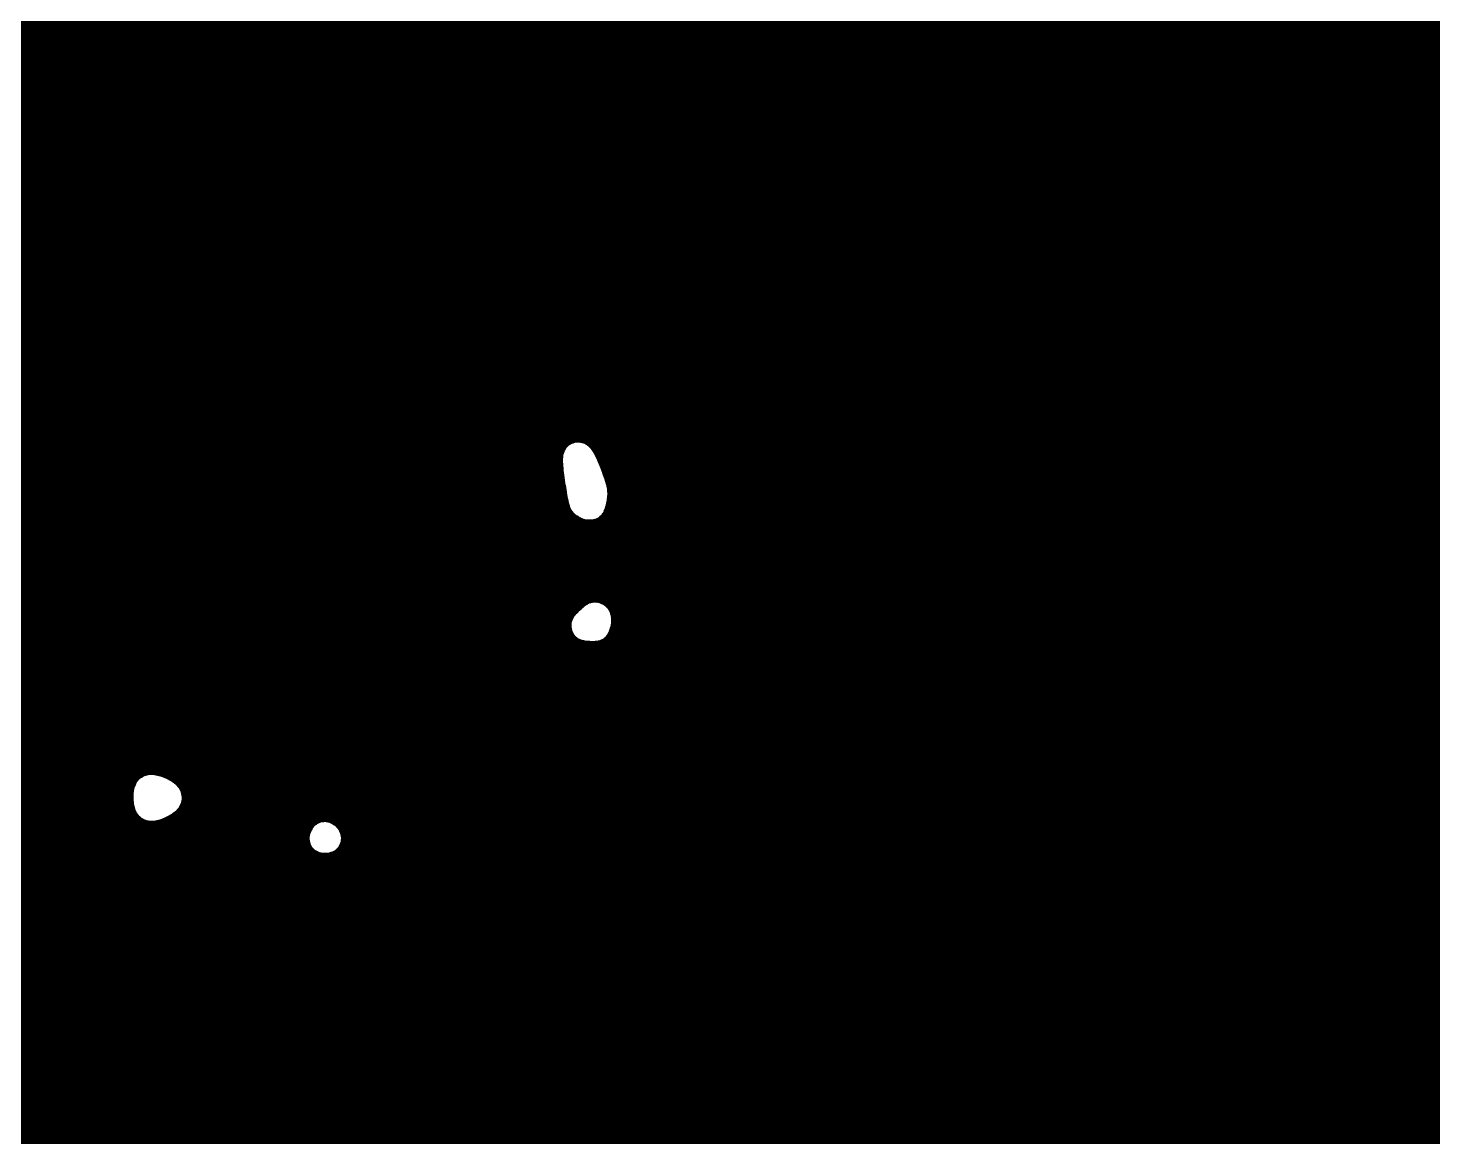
# Model space of a CAD drawing. Header units: metres. Extents: x 729569 to 733474, y 1423763 to 1426173.
# Drawn here: x 731437.6 to 731712.4, y 1424745.2 to 1424961.9 of the extents above; entities that cross this region are included whole.
import ezdxf

# ---------------------------------------------------------------- set-up
doc = ezdxf.new("R2010")
doc.units = ezdxf.units.M
for name, color, linetype in [('GREEN_AREA', 7, 'Continuous'), ('PARCEL_BORDER', 7, 'Continuous'), ('PARCEL_L', 7, 'Continuous'), ('PARCEL_S', 7, 'Continuous'), ('ROADS_LOCAL', 7, 'Continuous'), ('ROADS_MAIN', 7, 'Continuous')]:
    doc.layers.add(name, color=color, linetype=linetype)

msp = doc.modelspace()

# ---------------------------------------------------------------- hatches: boundary and pattern name
at = {"layer": 'GREEN_AREA', "true_color": 0x96c896}
h = msp.add_hatch(dxfattribs=at)
h.set_pattern_fill('SOLID')
h.paths.add_polyline_path([(731523.24, 1425008.39), (731523.78, 1425008), (731524.02, 1425007.86), (731524.54, 1425007.63), (731563.02, 1424985.07), (731596.43, 1425042.06), (731668.15, 1425000), (731631.7, 1424937.84), (731488.27, 1425021.94), (731491.3, 1425027.12), (731523.24, 1425008.39)])
h.paths.add_polyline_path([(731596.47, 1425041.92), (731581.87, 1425017.02), (731653.42, 1424975.07), (731668.02, 1424999.97), (731596.47, 1425041.92)])
h = msp.add_hatch(dxfattribs=at)
h.set_pattern_fill('SOLID')
h.paths.add_polyline_path([(731235.07, 1424904.83), (731225.83, 1424905.11), (731291.23, 1425016.66), (731543.2, 1424868.92), (731543.4, 1424868.22), (731543.51, 1424867.97), (731543.64, 1424867.74), (731543.79, 1424867.51), (731544.16, 1424867.07), (731544.39, 1424866.83), (731544.92, 1424866.43), (731545.21, 1424866.25), (731545.45, 1424866.11), (731545.88, 1424865.91), (731546.15, 1424865.81), (731546.43, 1424865.74), (731546.72, 1424865.7), (731547.64, 1424865.68), (731547.93, 1424865.7), (731548.21, 1424865.75), (731548.47, 1424865.82), (731650.7, 1424805.88), (731625.13, 1424762.26), (731553.41, 1424804.32), (731537.67, 1424777.47), (731497.56, 1424800.98), (731497.79, 1424801.14), (731498.01, 1424801.33), (731498.22, 1424801.53), (731498.4, 1424801.76), (731498.56, 1424802.01), (731498.7, 1424802.27), (731498.81, 1424802.54), (731498.9, 1424802.82), (731498.95, 1424803.11), (731498.98, 1424803.41), (731498.98, 1424803.7), (731498.94, 1424803.99), (731498.89, 1424804.28), (731498.8, 1424804.56), (731498.68, 1424804.83), (731498.49, 1424805.21), (731498.34, 1424805.44), (731498.17, 1424805.65), (731497.98, 1424805.85), (731497.54, 1424806.24), (731497.24, 1424806.44), (731496.84, 1424806.65), (731496.55, 1424806.77), (731496.26, 1424806.85), (731495.95, 1424806.9), (731495.64, 1424806.92), (731495.34, 1424806.91), (731495.03, 1424806.87), (731494.73, 1424806.79), (731494.44, 1424806.69), (731494.16, 1424806.55), (731493.9, 1424806.39), (731493.66, 1424806.21), (731493.44, 1424806.01), (731493.25, 1424805.79), (731493.07, 1424805.55), (731492.87, 1424805.2), (731492.73, 1424804.87), (731492.57, 1424804.45), (731492.49, 1424804.16), (731492.46, 1424803.98), (731465.95, 1424819.52), (731507.24, 1424889.93), (731292.08, 1425016.09), (731243.41, 1424933.08), (731269.84, 1424917.58), (731235.07, 1424904.83)])
h.paths.add_polyline_path([(731543.31, 1424868.18), (731543.11, 1424868.85), (731507.3, 1424889.85), (731492.9, 1424865.28), (731612.25, 1424795.29), (731601.19, 1424776.42), (731625.1, 1424762.4), (731650.57, 1424805.84), (731548.46, 1424865.71), (731548.23, 1424865.65), (731547.95, 1424865.61), (731547.65, 1424865.58), (731547.01, 1424865.59), (731546.71, 1424865.6), (731546.41, 1424865.65), (731546.13, 1424865.72), (731545.84, 1424865.82), (731545.4, 1424866.02), (731545.16, 1424866.16), (731544.86, 1424866.35), (731544.33, 1424866.76), (731543.88, 1424867.23), (731543.71, 1424867.45), (731543.55, 1424867.68), (731543.42, 1424867.93), (731543.31, 1424868.18)])
h = msp.add_hatch(dxfattribs=at)
h.set_pattern_fill('SOLID')
h.paths.add_polyline_path([(731422.46, 1424745.35), (731422.52, 1424747.19), (731422.68, 1424750.35), (731422.69, 1424751.05), (731422.67, 1424751.77), (731422.65, 1424752.17), (731422.53, 1424753.09), (731422.39, 1424753.81), (731422.09, 1424755.16), (731421.75, 1424757.32), (731421.59, 1424758.21), (731421.45, 1424758.9), (731421.26, 1424759.66), (731420.75, 1424761.51), (731418.71, 1424768.61), (731417.77, 1424771.68), (731417.47, 1424772.82), (731417.39, 1424773.19), (731417.36, 1424773.44), (731417.36, 1424773.71), (731417.4, 1424774.91), (731417.39, 1424775.34), (731417.32, 1424776.34), (731417.12, 1424777.34), (731416.98, 1424777.84), (731416.79, 1424778.33), (731416.52, 1424778.94), (731416.33, 1424779.31), (731416.12, 1424779.66), (731415.88, 1424779.99), (731415.41, 1424780.58), (731415.1, 1424780.94), (731414.75, 1424781.27), (731414.11, 1424781.82), (731413.67, 1424782.16), (731412.65, 1424782.84), (731411.73, 1424783.37), (731410.92, 1424783.8), (731410.45, 1424784.21), (731410.11, 1424784.48), (731409.76, 1424784.71), (731408.69, 1424785.31), (731405.39, 1424787.08), (731405.11, 1424787.65), (731404.69, 1424788.42), (731404.21, 1424789.16), (731403.81, 1424789.71), (731402.95, 1424790.77), (731402.39, 1424791.39), (731401.78, 1424792.03), (731401.13, 1424792.67), (731400.47, 1424793.26), (731399.69, 1424793.92), (731397.91, 1424795.34), (731395.21, 1424797.42), (731392.61, 1424799.38), (731391.28, 1424800.33), (731390.84, 1424800.63), (731390.29, 1424800.96), (731389.87, 1424801.18), (731389.43, 1424801.36), (731388.84, 1424801.56), (731388.06, 1424802.14), (731387.39, 1424802.63), (731386.36, 1424803.29), (731385.64, 1424803.7), (731385.02, 1424804.01), (731382.82, 1424805.09), (731382.14, 1424805.44), (731381.49, 1424805.8), (731380.14, 1424806.61), (731378.13, 1424807.92), (731377.62, 1424808.24), (731377.05, 1424808.57), (731376.09, 1424809.05), (731375.48, 1424809.32), (731374.68, 1424809.64), (731374.21, 1424810.07), (731373.99, 1424810.24), (731372.72, 1424811.19), (731371.27, 1424812.57), (731370.8, 1424812.99), (731370.14, 1424813.53), (731369.87, 1424813.74), (731369.15, 1424814.23), (731368.56, 1424814.59), (731367.61, 1424815.14), (731367.13, 1424815.5), (731366.17, 1424816.33), (731364.13, 1424818.16), (731357.07, 1424824.43), (731356.72, 1424824.77), (731356.17, 1424825.23), (731355.57, 1424825.64), (731354.94, 1424826.01), (731354.2, 1424826.4), (731352.05, 1424827.39), (731351.3, 1424827.75), (731350.55, 1424828.14), (731349.84, 1424828.53), (731349.24, 1424828.89), (731348.66, 1424829.29), (731348.01, 1424829.79), (731347.31, 1424830.35), (731344.83, 1424832.48), (731344.27, 1424832.9), (731343.93, 1424833.13), (731343.57, 1424833.33), (731343.21, 1424833.51), (731342.58, 1424833.78), (731340.16, 1424837.04), (731337.34, 1424840.94), (731335.47, 1424843.6), (731332.01, 1424848.73), (731330.99, 1424850.12), (731330.11, 1424851.26), (731329.22, 1424852.86), (731328.14, 1424854.92), (731327.9, 1424855.36), (731327.61, 1424855.76), (731327.29, 1424856.14), (731326.93, 1424856.48), (731326.54, 1424856.79), (731326.12, 1424857.06), (731325.68, 1424857.28), (731304.7, 1424866.53), (731314.64, 1424872.77), (731315.05, 1424873.06), (731315.42, 1424873.38), (731315.77, 1424873.74), (731316.07, 1424874.13), (731316.34, 1424874.56), (731316.56, 1424875), (731316.74, 1424875.47), (731316.87, 1424875.95), (731316.95, 1424876.44), (731316.98, 1424876.93), (731316.96, 1424877.43), (731316.89, 1424877.92), (731316.78, 1424878.41), (731316.62, 1424878.88), (731316.41, 1424879.33), (731316.15, 1424879.76), (731314.96, 1424881.52), (731313.79, 1424883.22), (731310.15, 1424888.39), (731305.79, 1424894.49), (731305.29, 1424895.14), (731304.98, 1424895.49), (731304.68, 1424896.21), (731304.09, 1424897.5), (731458.56, 1424806.92), (731422.46, 1424745.35)])
h = msp.add_hatch(dxfattribs=at)
h.set_pattern_fill('SOLID')
h.paths.add_polyline_path([(731545.6, 1424842.21), (731545.32, 1424842.34), (731545.07, 1424842.48), (731544.82, 1424842.66), (731544.59, 1424842.86), (731544.38, 1424843.08), (731544.18, 1424843.33), (731544.02, 1424843.59), (731543.89, 1424843.86), (731543.78, 1424844.14), (731543.7, 1424844.44), (731543.65, 1424844.74), (731543.63, 1424845.04), (731543.64, 1424845.34), (731543.67, 1424845.64), (731543.74, 1424845.94), (731543.84, 1424846.24), (731544.02, 1424846.62), (731544.18, 1424846.9), (731544.37, 1424847.16), (731544.83, 1424847.65), (731545.51, 1424848.3), (731546.25, 1424848.97), (731546.73, 1424849.32), (731546.99, 1424849.48), (731547.27, 1424849.61), (731547.57, 1424849.71), (731547.87, 1424849.79), (731548.16, 1424849.83), (731548.48, 1424849.84), (731548.79, 1424849.82), (731549.1, 1424849.77), (731549.4, 1424849.69), (731549.68, 1424849.59), (731550.09, 1424849.39), (731550.37, 1424849.21), (731550.62, 1424849.01), (731550.85, 1424848.78), (731551.15, 1424848.44), (731551.33, 1424848.16), (731551.48, 1424847.88), (731551.6, 1424847.58), (731551.73, 1424847.05), (731551.8, 1424846.58), (731551.84, 1424845.86), (731551.81, 1424845.54), (731551.74, 1424845.22), (731551.66, 1424844.88), (731551.57, 1424844.61), (731551.48, 1424844.37), (731551.37, 1424843.99), (731551.25, 1424843.71), (731551.11, 1424843.43), (731550.94, 1424843.18), (731550.74, 1424842.94), (731550.52, 1424842.73), (731550.28, 1424842.53), (731550.03, 1424842.36), (731549.75, 1424842.22), (731549.46, 1424842.1), (731549.17, 1424842.01), (731548.86, 1424841.96), (731548.34, 1424841.9), (731548.09, 1424841.89), (731547.5, 1424841.91), (731546.77, 1424841.96), (731546.19, 1424842.05), (731545.89, 1424842.12), (731545.6, 1424842.21)])
h.paths.add_polyline_path([(731551.02, 1424843.49), (731551.17, 1424843.75), (731551.28, 1424844.03), (731551.38, 1424844.4), (731551.48, 1424844.64), (731551.56, 1424844.91), (731551.71, 1424845.55), (731551.74, 1424845.87), (731551.7, 1424846.57), (731551.68, 1424846.81), (731551.59, 1424847.25), (731551.5, 1424847.55), (731551.39, 1424847.84), (731551.24, 1424848.11), (731551.07, 1424848.37), (731550.88, 1424848.61), (731550.56, 1424848.93), (731550.31, 1424849.13), (731550.05, 1424849.3), (731549.65, 1424849.49), (731549.37, 1424849.6), (731549.08, 1424849.68), (731548.78, 1424849.72), (731548.48, 1424849.74), (731548.18, 1424849.73), (731547.88, 1424849.69), (731547.59, 1424849.62), (731547.31, 1424849.52), (731547.03, 1424849.39), (731546.63, 1424849.13), (731546.31, 1424848.89), (731545.41, 1424848.07), (731544.65, 1424847.33), (731544.45, 1424847.1), (731544.27, 1424846.85), (731544.11, 1424846.58), (731543.93, 1424846.2), (731543.84, 1424845.92), (731543.77, 1424845.63), (731543.74, 1424845.34), (731543.73, 1424845.04), (731543.75, 1424844.75), (731543.8, 1424844.45), (731543.87, 1424844.17), (731543.98, 1424843.89), (731544.11, 1424843.63), (731544.27, 1424843.38), (731544.45, 1424843.15), (731544.65, 1424842.93), (731544.88, 1424842.74), (731545.12, 1424842.57), (731545.37, 1424842.42), (731545.64, 1424842.3), (731545.92, 1424842.21), (731546.49, 1424842.1), (731547.36, 1424842.02), (731548.33, 1424842), (731548.84, 1424842.05), (731549.14, 1424842.11), (731549.43, 1424842.19), (731549.7, 1424842.3), (731549.97, 1424842.44), (731550.22, 1424842.61), (731550.45, 1424842.8), (731550.67, 1424843.01), (731550.86, 1424843.24), (731551.02, 1424843.49)])
h = msp.add_hatch(dxfattribs=at)
h.set_pattern_fill('SOLID')
h.paths.add_polyline_path([(731710.95, 1424770.55), (731674.5, 1424708.39), (731624.61, 1424737.65), (731661.06, 1424799.81), (731710.95, 1424770.55)])
h.paths.add_polyline_path([(731696.22, 1424745.62), (731710.81, 1424770.52), (731663, 1424798.55), (731648.4, 1424773.66), (731696.22, 1424745.62)])
at = {"layer": 'PARCEL_L', "true_color": 0xffffc8}
h = msp.add_hatch(dxfattribs=at)
h.set_pattern_fill('SOLID')
h.paths.add_polyline_path([(731416.55, 1425064), (731488.27, 1425021.94), (731439.59, 1424938.94), (731367.88, 1424980.99), (731416.55, 1425064)])
h = msp.add_hatch(dxfattribs=at)
h.set_pattern_fill('SOLID')
h.paths.add_polyline_path([(731488.27, 1425021.94), (731559.98, 1424979.89), (731511.31, 1424896.88), (731439.59, 1424938.94), (731488.27, 1425021.94)])
h = msp.add_hatch(dxfattribs=at)
h.set_pattern_fill('SOLID')
h.paths.add_polyline_path([(731631.7, 1424937.84), (731668.15, 1425000), (731703.98, 1424978.99), (731704.55, 1424977.51), (731705.19, 1424975.88), (731705.94, 1424974.09), (731706.69, 1424972.38), (731707.5, 1424970.67), (731708.33, 1424969.07), (731709.16, 1424967.64), (731709.86, 1424966.63), (731710.06, 1424966.38), (731710.46, 1424965.92), (731710.72, 1424965.65), (731711.23, 1424965.22), (731711.68, 1424964.93), (731712.4, 1424964.55), (731713.24, 1424964.2), (731714.06, 1424963.94), (731714.36, 1424963.86), (731715.46, 1424963.62), (731715.75, 1424963.58), (731716.88, 1424963.45), (731717.17, 1424963.43), (731718.27, 1424963.41), (731718.58, 1424963.43), (731719.61, 1424963.52), (731720, 1424963.58), (731721.14, 1424963.85), (731721.95, 1424964.18), (731722.23, 1424964.31), (731722.49, 1424964.48), (731723.06, 1424964.89), (731723.29, 1424965.11), (731723.6, 1424965.45), (731723.81, 1424965.73), (731723.96, 1424965.97), (731724.12, 1424966.31), (731724.22, 1424966.58), (731724.3, 1424966.86), (731724.33, 1424967.06), (731739.87, 1424957.95), (731703.42, 1424895.79), (731631.7, 1424937.84)])
h = msp.add_hatch(dxfattribs=at)
h.set_pattern_fill('SOLID')
h.paths.add_polyline_path([(731559.98, 1424979.89), (731631.7, 1424937.84), (731583.03, 1424854.83), (731550.46, 1424873.93), (731550.03, 1424875.14), (731549.53, 1424876.41), (731549.05, 1424877.54), (731548.52, 1424878.62), (731548.06, 1424879.4), (731547.91, 1424879.62), (731547.74, 1424879.82), (731547.34, 1424880.25), (731547.14, 1424880.43), (731546.92, 1424880.58), (731546.57, 1424880.78), (731546.29, 1424880.91), (731546, 1424881.01), (731545.7, 1424881.08), (731545.39, 1424881.11), (731545.03, 1424881.12), (731544.72, 1424881.09), (731544.42, 1424881.04), (731544.12, 1424880.95), (731543.84, 1424880.83), (731543.53, 1424880.66), (731543.3, 1424880.5), (731543.09, 1424880.33), (731542.89, 1424880.13), (731542.71, 1424879.92), (731542.55, 1424879.69), (731542.41, 1424879.45), (731542.22, 1424879.04), (731542.15, 1424878.8), (731511.31, 1424896.88), (731559.98, 1424979.89)])
h = msp.add_hatch(dxfattribs=at)
h.set_pattern_fill('SOLID')
h.paths.add_polyline_path([(731631.7, 1424937.84), (731703.42, 1424895.79), (731654.75, 1424812.78), (731583.03, 1424854.83), (731631.7, 1424937.84)])
h = msp.add_hatch(dxfattribs=at)
h.set_pattern_fill('SOLID')
h.paths.add_polyline_path([(731458.56, 1424806.92), (731386.85, 1424848.98), (731435.52, 1424931.98), (731507.24, 1424889.93), (731463.72, 1424815.72), (731463.17, 1424815.9), (731462.34, 1424816.08), (731462.07, 1424816.11), (731461.47, 1424816.13), (731461.22, 1424816.11), (731460.8, 1424816.03), (731460.54, 1424815.97), (731460.29, 1424815.88), (731459.98, 1424815.74), (731459.7, 1424815.57), (731459.38, 1424815.34), (731459.12, 1424815.09), (731458.89, 1424814.82), (731458.64, 1424814.48), (731458.52, 1424814.26), (731458.3, 1424813.75), (731458.2, 1424813.47), (731458.13, 1424813.18), (731458, 1424812.47), (731457.95, 1424811.53), (731457.96, 1424811.12), (731458.07, 1424810.18), (731458.24, 1424809.48), (731458.33, 1424809.19), (731458.45, 1424808.92), (731458.7, 1424808.43), (731458.84, 1424808.22), (731459.12, 1424807.87), (731458.56, 1424806.92)])
h = msp.add_hatch(dxfattribs=at)
h.set_pattern_fill('SOLID')
h.paths.add_polyline_path([(731780.06, 1424850.85), (731731.38, 1424767.85), (731665.1, 1424806.71), (731713.77, 1424889.72), (731780.06, 1424850.85)])
h = msp.add_hatch(dxfattribs=at)
h.set_pattern_fill('SOLID')
h.paths.add_polyline_path([(731537.67, 1424777.47), (731493.87, 1424702.76), (731422.39, 1424744.67), (731422.44, 1424745), (731422.46, 1424745.35), (731459.12, 1424807.87), (731459.34, 1424807.64), (731459.61, 1424807.42), (731459.93, 1424807.2), (731460.28, 1424807.03), (731460.52, 1424806.93), (731460.77, 1424806.85), (731461.2, 1424806.77), (731461.45, 1424806.74), (731461.7, 1424806.73), (731462.29, 1424806.77), (731462.55, 1424806.81), (731462.81, 1424806.87), (731463.38, 1424807.02), (731463.76, 1424807.15), (731464.53, 1424807.48), (731464.86, 1424807.64), (731465.58, 1424808.05), (731465.94, 1424808.29), (731466.39, 1424808.65), (731466.62, 1424808.85), (731467.04, 1424809.32), (731467.22, 1424809.56), (731467.37, 1424809.81), (731467.57, 1424810.22), (731467.67, 1424810.5), (731467.75, 1424810.8), (731467.81, 1424811.17), (731467.82, 1424811.42), (731467.82, 1424811.68), (731467.78, 1424812), (731467.72, 1424812.3), (731467.63, 1424812.59), (731467.51, 1424812.87), (731467.29, 1424813.28), (731467.13, 1424813.53), (731466.94, 1424813.75), (731466.49, 1424814.21), (731466.25, 1424814.4), (731465.79, 1424814.73), (731465.42, 1424814.95), (731464.67, 1424815.34), (731464.34, 1424815.49), (731463.72, 1424815.72), (731465.95, 1424819.52), (731492.46, 1424803.98), (731492.42, 1424803.57), (731492.42, 1424803.27), (731492.46, 1424802.98), (731492.52, 1424802.69), (731492.61, 1424802.4), (731492.74, 1424802.13), (731492.88, 1424801.87), (731493.06, 1424801.63), (731493.25, 1424801.4), (731493.47, 1424801.2), (731493.71, 1424801.02), (731493.96, 1424800.86), (731494.23, 1424800.73), (731494.51, 1424800.62), (731494.79, 1424800.55), (731495.23, 1424800.48), (731495.64, 1424800.47), (731495.9, 1424800.47), (731496.23, 1424800.5), (731496.54, 1424800.56), (731497.01, 1424800.72), (731497.29, 1424800.83), (731497.56, 1424800.98), (731537.67, 1424777.47)])
h = msp.add_hatch(dxfattribs=at)
h.set_pattern_fill('SOLID')
h.paths.add_polyline_path([(731504.74, 1424721.31), (731553.41, 1424804.32), (731625.13, 1424762.26), (731576.46, 1424679.26), (731545.34, 1424697.5), (731545.53, 1424697.47), (731545.86, 1424697.44), (731546.47, 1424697.42), (731546.76, 1424697.43), (731547.06, 1424697.47), (731547.92, 1424697.62), (731548.34, 1424697.72), (731549.29, 1424698.03), (731549.56, 1424698.13), (731550.55, 1424698.56), (731551.75, 1424699.17), (731553, 1424699.92), (731553.92, 1424700.52), (731554.2, 1424700.74), (731554.97, 1424701.39), (731555.21, 1424701.62), (731556.2, 1424702.68), (731557.22, 1424703.89), (731558.23, 1424705.19), (731559.2, 1424706.52), (731560.11, 1424707.79), (731562.04, 1424710.55), (731567.83, 1424714.87), (731568.62, 1424715.48), (731569.64, 1424716.31), (731569.82, 1424716.48), (731569.99, 1424716.65), (731570.41, 1424717.15), (731570.57, 1424717.4), (731570.7, 1424717.67), (731570.81, 1424717.95), (731570.99, 1424718.53), (731571.04, 1424718.8), (731571.06, 1424719.08), (731571.06, 1424719.36), (731571.03, 1424719.63), (731570.98, 1424719.91), (731570.9, 1424720.18), (731570.71, 1424720.71), (731570.29, 1424721.49), (731569.75, 1424722.38), (731569.07, 1424723.4), (731567.58, 1424725.54), (731566.74, 1424726.71), (731565.94, 1424727.79), (731565.14, 1424728.83), (731564.1, 1424730.1), (731562.44, 1424732), (731560.65, 1424733.94), (731558.79, 1424735.88), (731558.49, 1424736.15), (731558.25, 1424736.31), (731558, 1424736.45), (731557.74, 1424736.57), (731557.47, 1424736.66), (731557.2, 1424736.72), (731556.91, 1424736.76), (731556.63, 1424736.77), (731556.34, 1424736.75), (731556.06, 1424736.71), (731555.79, 1424736.64), (731555.47, 1424736.52), (731554.03, 1424736.2), (731552.71, 1424735.88), (731551.22, 1424735.46), (731549.64, 1424734.94), (731548.06, 1424734.32), (731546.54, 1424733.58), (731546.24, 1424733.41), (731545.36, 1424732.84), (731545.04, 1424732.61), (731544.5, 1424732.15), (731544.22, 1424731.88), (731543.75, 1424731.33), (731543.4, 1424730.83), (731543.23, 1424730.52), (731543.08, 1424730.21), (731542.95, 1424729.87), (731542.67, 1424728.97), (731542.37, 1424727.65), (731542.08, 1424725.75), (731541.85, 1424723.63), (731541.65, 1424721.17), (731541.5, 1424718.55), (731541.4, 1424715.84), (731541.35, 1424713.12), (731541.33, 1424710.46), (731541.37, 1424707.88), (731541.45, 1424705.57), (731541.58, 1424703.51), (731541.75, 1424701.98), (731541.94, 1424700.86), (731542.03, 1424700.5), (731542.28, 1424699.76), (731542.42, 1424699.48), (731542.67, 1424699.07), (731504.74, 1424721.31)])
h = msp.add_hatch(dxfattribs=at)
h.set_pattern_fill('SOLID')
h.paths.add_polyline_path([(731746.22, 1424666.34), (731674.5, 1424708.39), (731710.95, 1424770.55), (731782.67, 1424728.5), (731746.22, 1424666.34)])
at = {"layer": 'PARCEL_S', "true_color": 0xffc8c8}
h = msp.add_hatch(dxfattribs=at)
h.set_pattern_fill('SOLID')
h.paths.add_polyline_path([(731516.63, 1424851.36), (731492.9, 1424865.28), (731507.3, 1424889.85), (731531.04, 1424875.93), (731516.63, 1424851.36)])
h = msp.add_hatch(dxfattribs=at)
h.set_pattern_fill('SOLID')
h.paths.add_polyline_path([(731540.54, 1424837.34), (731516.63, 1424851.36), (731531.04, 1424875.93), (731543.11, 1424868.85), (731543.31, 1424868.18), (731543.42, 1424867.93), (731543.55, 1424867.69), (731543.71, 1424867.45), (731544.09, 1424867), (731544.33, 1424866.76), (731544.86, 1424866.35), (731545.16, 1424866.16), (731545.4, 1424866.02), (731545.84, 1424865.82), (731546.13, 1424865.72), (731546.41, 1424865.65), (731546.71, 1424865.6), (731547.01, 1424865.59), (731547.65, 1424865.58), (731547.95, 1424865.61), (731548.23, 1424865.65), (731548.46, 1424865.71), (731554.94, 1424861.91), (731547.83, 1424849.78), (731547.56, 1424849.71), (731547.27, 1424849.61), (731546.99, 1424849.48), (731546.57, 1424849.22), (731546.25, 1424848.97), (731545.51, 1424848.3), (731544.83, 1424847.65), (731544.37, 1424847.16), (731544.18, 1424846.9), (731543.96, 1424846.51), (731543.84, 1424846.24), (731543.74, 1424845.95), (731543.67, 1424845.64), (731543.64, 1424845.34), (731543.63, 1424845.04), (731543.65, 1424844.73), (731543.7, 1424844.43), (731543.78, 1424844.14), (731543.89, 1424843.85), (731544.02, 1424843.59), (731544.11, 1424843.44), (731540.54, 1424837.34)])
h = msp.add_hatch(dxfattribs=at)
h.set_pattern_fill('SOLID')
h.paths.add_polyline_path([(731554.94, 1424861.91), (731578.85, 1424847.9), (731564.44, 1424823.32), (731540.54, 1424837.34), (731544.11, 1424843.44), (731544.38, 1424843.08), (731544.58, 1424842.86), (731544.81, 1424842.66), (731545.07, 1424842.48), (731545.32, 1424842.34), (731545.6, 1424842.21), (731545.9, 1424842.11), (731546.47, 1424842), (731547.35, 1424841.92), (731548.09, 1424841.89), (731548.57, 1424841.92), (731549.16, 1424842.01), (731549.46, 1424842.1), (731549.75, 1424842.22), (731550.03, 1424842.36), (731550.28, 1424842.52), (731550.52, 1424842.73), (731550.74, 1424842.94), (731550.93, 1424843.18), (731551.11, 1424843.44), (731551.26, 1424843.72), (731551.37, 1424843.99), (731551.48, 1424844.37), (731551.57, 1424844.61), (731551.66, 1424844.88), (731551.81, 1424845.54), (731551.84, 1424845.86), (731551.83, 1424846.2), (731551.78, 1424846.82), (731551.68, 1424847.28), (731551.6, 1424847.58), (731551.48, 1424847.89), (731551.33, 1424848.16), (731551.16, 1424848.43), (731550.85, 1424848.78), (731550.63, 1424849.01), (731550.37, 1424849.21), (731550.09, 1424849.39), (731549.68, 1424849.59), (731549.39, 1424849.69), (731549.09, 1424849.77), (731548.79, 1424849.82), (731548.48, 1424849.84), (731548.16, 1424849.83), (731547.83, 1424849.78), (731554.94, 1424861.91)])
h = msp.add_hatch(dxfattribs=at)
h.set_pattern_fill('SOLID')
h.paths.add_polyline_path([(731588.35, 1424809.31), (731564.44, 1424823.32), (731578.85, 1424847.9), (731602.76, 1424833.88), (731588.35, 1424809.31)])
h = msp.add_hatch(dxfattribs=at)
h.set_pattern_fill('SOLID')
h.paths.add_polyline_path([(731612.25, 1424795.29), (731588.35, 1424809.31), (731602.76, 1424833.88), (731626.66, 1424819.86), (731612.25, 1424795.29)])
h = msp.add_hatch(dxfattribs=at)
h.set_pattern_fill('SOLID')
h.paths.add_polyline_path([(731613.2, 1424796.9), (731626.66, 1424819.86), (731650.57, 1424805.84), (731637.11, 1424782.88), (731613.2, 1424796.9)])
h = msp.add_hatch(dxfattribs=at)
h.set_pattern_fill('SOLID')
h.paths.add_polyline_path([(731613.2, 1424796.9), (731637.11, 1424782.88), (731625.1, 1424762.4), (731601.19, 1424776.42), (731613.2, 1424796.9)])
h = msp.add_hatch(dxfattribs=at)
h.set_pattern_fill('SOLID')
h.paths.add_polyline_path([(731672.31, 1424759.64), (731648.4, 1424773.66), (731663, 1424798.55), (731686.91, 1424784.54), (731672.31, 1424759.64)])
h = msp.add_hatch(dxfattribs=at)
h.set_pattern_fill('SOLID')
h.paths.add_polyline_path([(731672.31, 1424759.64), (731686.91, 1424784.54), (731710.81, 1424770.52), (731696.22, 1424745.62), (731672.31, 1424759.64)])
at = {"layer": 'ROADS_LOCAL', "true_color": 0xff00ff}
h = msp.add_hatch(dxfattribs=at)
h.set_pattern_fill('SOLID')
h.paths.add_polyline_path([(731542.12, 1424878.72), (731542.02, 1424878.07), (731541.99, 1424877.62), (731542, 1424876.72), (731542.12, 1424875.45), (731542.3, 1424874.03), (731542.52, 1424872.55), (731542.75, 1424871.18), (731542.97, 1424869.96), (731543.2, 1424868.92), (731291.23, 1425016.66), (731291.87, 1425017.75), (731292.06, 1425017.88), (731292.56, 1425018.29), (731293.01, 1425018.76), (731293.41, 1425019.26), (731293.77, 1425019.8), (731294.07, 1425020.38), (731294.31, 1425020.98), (731294.49, 1425021.6), (731294.61, 1425022.24), (731294.63, 1425022.46), (731295.28, 1425023.56), (731542.15, 1424878.8), (731542.12, 1424878.72)])
h = msp.add_hatch(dxfattribs=at)
h.set_pattern_fill('SOLID')
h.paths.add_polyline_path([(731548.47, 1424865.82), (731548.76, 1424865.93), (731549.02, 1424866.05), (731549.26, 1424866.2), (731549.49, 1424866.37), (731549.7, 1424866.57), (731549.9, 1424866.78), (731550.07, 1424867.01), (731550.22, 1424867.25), (731550.46, 1424867.74), (731550.56, 1424868.01), (731550.78, 1424868.76), (731550.97, 1424869.68), (731551.05, 1424870.39), (731551.07, 1424870.8), (731551.06, 1424871.48), (731551.03, 1424871.78), (731550.98, 1424872.09), (731550.84, 1424872.68), (731550.46, 1424873.93), (731654.75, 1424812.78), (731654.11, 1424811.69), (731653.92, 1424811.56), (731653.42, 1424811.14), (731652.97, 1424810.68), (731652.56, 1424810.17), (731652.21, 1424809.63), (731651.91, 1424809.06), (731651.67, 1424808.46), (731651.49, 1424807.84), (731651.37, 1424807.2), (731651.35, 1424806.97), (731650.7, 1424805.88), (731548.47, 1424865.82)])
h = msp.add_hatch(dxfattribs=at)
h.set_pattern_fill('SOLID')
h.paths.add_polyline_path([(731854.39, 1424686.45), (731661.06, 1424799.81), (731661.7, 1424800.9), (731661.89, 1424801.03), (731662.38, 1424801.45), (731662.84, 1424801.91), (731663.24, 1424802.41), (731663.6, 1424802.96), (731663.9, 1424803.53), (731664.14, 1424804.13), (731664.32, 1424804.75), (731664.44, 1424805.39), (731664.46, 1424805.62), (731665.1, 1424806.71), (731859.18, 1424692.91), (731854.39, 1424686.45)])
at = {"layer": 'ROADS_MAIN', "true_color": 0xff0000}
h = msp.add_hatch(dxfattribs=at)
h.set_pattern_fill('SOLID')
h.paths.add_polyline_path([(731473.01, 1424502.83), (731473.03, 1424503.06), (731473.15, 1424503.69), (731473.33, 1424504.31), (731473.58, 1424504.92), (731473.88, 1424505.49), (731474.23, 1424506.03), (731474.64, 1424506.54), (731475.09, 1424507), (731475.59, 1424507.41), (731475.78, 1424507.54), (731562.18, 1424654.9), (731562.2, 1424655.13), (731562.32, 1424655.76), (731562.5, 1424656.39), (731562.74, 1424656.99), (731563.04, 1424657.56), (731563.4, 1424658.1), (731563.8, 1424658.61), (731564.26, 1424659.07), (731564.75, 1424659.49), (731564.94, 1424659.61), (731651.35, 1424806.97), (731651.37, 1424807.2), (731651.49, 1424807.84), (731651.67, 1424808.46), (731651.91, 1424809.06), (731652.21, 1424809.63), (731652.56, 1424810.17), (731652.97, 1424810.68), (731653.42, 1424811.14), (731653.92, 1424811.56), (731654.11, 1424811.69), (731740.51, 1424959.04), (731740.53, 1424959.27), (731740.65, 1424959.91), (731740.84, 1424960.53), (731741.08, 1424961.13), (731741.38, 1424961.7), (731741.73, 1424962.25), (731742.14, 1424962.75), (731742.59, 1424963.21), (731743.09, 1424963.63), (731743.28, 1424963.76), (731829.68, 1425111.12), (731829.7, 1425111.34), (731829.82, 1425111.98), (731830, 1425112.6), (731830.24, 1425113.2), (731830.54, 1425113.78), (731830.9, 1425114.32), (731831.3, 1425114.82), (731831.76, 1425115.29), (731832.25, 1425115.7), (731832.44, 1425115.83), (731918.85, 1425263.19), (731918.87, 1425263.42), (731918.99, 1425264.05), (731919.17, 1425264.67), (731919.41, 1425265.27), (731919.71, 1425265.85), (731920.07, 1425266.39), (731920.47, 1425266.9), (731920.92, 1425267.36), (731921.42, 1425267.77), (731921.61, 1425267.9), (731951.44, 1425318.77), (731961.25, 1425311.78), (731931.96, 1425261.83), (731931.94, 1425261.6), (731931.82, 1425260.97), (731931.64, 1425260.35), (731931.4, 1425259.75), (731931.1, 1425259.17), (731930.74, 1425258.63), (731930.34, 1425258.13), (731929.88, 1425257.66), (731929.39, 1425257.25), (731929.2, 1425257.12), (731842.8, 1425109.76), (731842.77, 1425109.53), (731842.65, 1425108.9), (731842.47, 1425108.27), (731842.23, 1425107.67), (731841.93, 1425107.1), (731841.58, 1425106.56), (731841.17, 1425106.05), (731840.72, 1425105.59), (731840.22, 1425105.18), (731840.03, 1425105.05), (731753.63, 1424957.69), (731753.61, 1424957.46), (731753.49, 1424956.82), (731753.31, 1424956.2), (731753.06, 1424955.6), (731752.76, 1424955.03), (731752.41, 1424954.49), (731752, 1424953.98), (731751.55, 1424953.52), (731751.05, 1424953.1), (731750.86, 1424952.97), (731664.46, 1424805.62), (731664.44, 1424805.39), (731664.32, 1424804.75), (731664.14, 1424804.13), (731663.9, 1424803.53), (731663.6, 1424802.96), (731663.24, 1424802.41), (731662.84, 1424801.91), (731662.38, 1424801.45), (731661.89, 1424801.03), (731661.7, 1424800.9), (731575.29, 1424653.54), (731575.27, 1424653.32), (731575.15, 1424652.68), (731574.97, 1424652.06), (731574.73, 1424651.46), (731574.43, 1424650.88), (731574.08, 1424650.34), (731573.67, 1424649.84), (731573.22, 1424649.38), (731572.72, 1424648.96), (731572.53, 1424648.83), (731486.13, 1424501.47), (731486.11, 1424501.25), (731485.99, 1424500.61), (731485.81, 1424499.99), (731485.56, 1424499.39), (731485.26, 1424498.81), (731484.91, 1424498.27), (731484.5, 1424497.77), (731484.05, 1424497.3), (731483.55, 1424496.89), (731483.36, 1424496.76), (731453.4, 1424445.65), (731453.29, 1424446.02), (731453.21, 1424446.4), (731452.94, 1424448.37), (731452.79, 1424449.29), (731452.66, 1424449.95), (731452.44, 1424450.77), (731452.14, 1424451.6), (731451.85, 1424452.31), (731451.47, 1424453.06), (731451.27, 1424453.41), (731451.03, 1424453.75), (731450.86, 1424453.97), (731450.67, 1424454.17), (731450.25, 1424454.57), (731449.99, 1424454.75), (731449.64, 1424454.96), (731449.34, 1424455.1), (731448.98, 1424455.23), (731448.63, 1424455.3), (731448.35, 1424455.34), (731447.94, 1424455.36), (731447.66, 1424455.34), (731447.38, 1424455.3), (731446.94, 1424455.19), (731446.7, 1424455.11), (731446.2, 1424454.88), (731445.68, 1424454.56), (731444.76, 1424454.64), (731473.01, 1424502.83)])

# ---------------------------------------------------------------- linework, layer by layer
at = {"layer": 'PARCEL_BORDER', "lineweight": 50, "true_color": 0x323232}
for points in [[(731416.55, 1425064), (731488.27, 1425021.94), (731439.59, 1424938.94), (731367.88, 1424980.99), (731416.55, 1425064)], [(731488.27, 1425021.94), (731559.98, 1424979.89), (731511.31, 1424896.88), (731439.59, 1424938.94), (731488.27, 1425021.94)], [(731631.7, 1424937.84), (731703.42, 1424895.79), (731654.75, 1424812.78), (731583.03, 1424854.83), (731631.7, 1424937.84)], [(731516.63, 1424851.36), (731492.9, 1424865.28), (731507.3, 1424889.85), (731531.04, 1424875.93), (731516.63, 1424851.36)], [(731780.06, 1424850.85), (731731.38, 1424767.85), (731665.1, 1424806.71), (731713.77, 1424889.72), (731780.06, 1424850.85)], [(731540.54, 1424837.34), (731516.63, 1424851.36), (731531.04, 1424875.93), (731543.11, 1424868.85), (731543.11, 1424868.84), (731543.11, 1424868.84), (731543.22, 1424868.45), (731543.22, 1424868.45), (731543.31, 1424868.19), (731543.31, 1424868.18), (731543.42, 1424867.93), (731543.42, 1424867.93), (731543.55, 1424867.69), (731543.55, 1424867.68), (731543.71, 1424867.45), (731543.71, 1424867.45), (731543.88, 1424867.24), (731543.88, 1424867.23), (731544.09, 1424867), (731544.09, 1424867), (731544.32, 1424866.76), (731544.33, 1424866.76), (731544.59, 1424866.55), (731544.59, 1424866.55), (731544.86, 1424866.35), (731544.86, 1424866.35), (731545.16, 1424866.16), (731545.16, 1424866.16), (731545.4, 1424866.03), (731545.4, 1424866.02), (731545.73, 1424865.87), (731545.73, 1424865.86), (731545.84, 1424865.82), (731545.84, 1424865.82), (731546.12, 1424865.72), (731546.13, 1424865.72), (731546.41, 1424865.65), (731546.42, 1424865.64), (731546.71, 1424865.6), (731546.72, 1424865.6), (731547.01, 1424865.59), (731547.02, 1424865.59), (731547.11, 1424865.59), (731547.4, 1424865.58), (731547.41, 1424865.58), (731547.65, 1424865.58), (731547.65, 1424865.58), (731547.94, 1424865.6), (731547.95, 1424865.61), (731548.23, 1424865.65), (731548.24, 1424865.65), (731548.46, 1424865.71), (731554.94, 1424861.91), (731547.83, 1424849.78), (731547.57, 1424849.71), (731547.56, 1424849.71), (731547.27, 1424849.61), (731547.26, 1424849.61), (731546.99, 1424849.48), (731546.98, 1424849.47), (731546.73, 1424849.32), (731546.72, 1424849.32), (731546.57, 1424849.22), (731546.56, 1424849.21), (731546.25, 1424848.97), (731546.25, 1424848.97), (731545.98, 1424848.73), (731545.98, 1424848.73), (731545.94, 1424848.7), (731545.94, 1424848.7), (731545.65, 1424848.43), (731545.61, 1424848.4), (731545.61, 1424848.4), (731545.6, 1424848.38), (731545.6, 1424848.38), (731545.51, 1424848.3), (731545.51, 1424848.3), (731545.49, 1424848.28), (731545.49, 1424848.28), (731545.34, 1424848.14), (731545.34, 1424848.14), (731545.32, 1424848.12), (731545.32, 1424848.12), (731545.12, 1424847.93), (731545.12, 1424847.93), (731545.09, 1424847.91), (731545.09, 1424847.91), (731544.88, 1424847.7), (731544.88, 1424847.7), (731544.83, 1424847.65), (731544.83, 1424847.65), (731544.71, 1424847.53), (731544.58, 1424847.4), (731544.58, 1424847.39), (731544.37, 1424847.16), (731544.37, 1424847.15), (731544.18, 1424846.9), (731544.18, 1424846.9), (731544.02, 1424846.63), (731544.02, 1424846.62), (731543.96, 1424846.51), (731543.96, 1424846.51), (731543.84, 1424846.24), (731543.84, 1424846.23), (731543.74, 1424845.95), (731543.74, 1424845.94), (731543.68, 1424845.65), (731543.67, 1424845.64), (731543.64, 1424845.35), (731543.64, 1424845.34), (731543.63, 1424845.04), (731543.63, 1424845.03), (731543.65, 1424844.74), (731543.65, 1424844.73), (731543.7, 1424844.44), (731543.7, 1424844.43), (731543.78, 1424844.14), (731543.78, 1424844.13), (731543.89, 1424843.86), (731543.89, 1424843.85), (731544.02, 1424843.59), (731544.03, 1424843.58), (731544.11, 1424843.44), (731540.54, 1424837.34)], [(731554.94, 1424861.91), (731578.85, 1424847.9), (731564.44, 1424823.32), (731540.54, 1424837.34), (731544.11, 1424843.44), (731544.18, 1424843.33), (731544.19, 1424843.32), (731544.37, 1424843.09), (731544.38, 1424843.08), (731544.58, 1424842.86), (731544.59, 1424842.86), (731544.81, 1424842.66), (731544.82, 1424842.66), (731545.06, 1424842.49), (731545.07, 1424842.48), (731545.32, 1424842.34), (731545.33, 1424842.33), (731545.6, 1424842.21), (731545.61, 1424842.21), (731545.89, 1424842.12), (731545.9, 1424842.11), (731546.19, 1424842.05), (731546.19, 1424842.05), (731546.47, 1424842), (731546.47, 1424842), (731546.76, 1424841.96), (731546.77, 1424841.96), (731547.35, 1424841.92), (731547.35, 1424841.92), (731547.5, 1424841.91), (731547.5, 1424841.91), (731548.09, 1424841.89), (731548.09, 1424841.89), (731548.33, 1424841.9), (731548.34, 1424841.9), (731548.57, 1424841.92), (731548.58, 1424841.92), (731548.86, 1424841.96), (731548.86, 1424841.96), (731549.16, 1424842.01), (731549.17, 1424842.01), (731549.45, 1424842.1), (731549.46, 1424842.1), (731549.74, 1424842.21), (731549.75, 1424842.22), (731550.02, 1424842.35), (731550.03, 1424842.36), (731550.28, 1424842.52), (731550.28, 1424842.53), (731550.52, 1424842.72), (731550.52, 1424842.73), (731550.74, 1424842.94), (731550.74, 1424842.94), (731550.93, 1424843.18), (731550.94, 1424843.18), (731551.11, 1424843.43), (731551.11, 1424843.44), (731551.25, 1424843.71), (731551.26, 1424843.72), (731551.37, 1424843.99), (731551.37, 1424844), (731551.46, 1424844.29), (731551.46, 1424844.3), (731551.48, 1424844.37), (731551.57, 1424844.6), (731551.57, 1424844.61), (731551.66, 1424844.88), (731551.66, 1424844.89), (731551.74, 1424845.22), (731551.74, 1424845.22), (731551.81, 1424845.54), (731551.81, 1424845.55), (731551.84, 1424845.86), (731551.84, 1424845.87), (731551.83, 1424846.19), (731551.83, 1424846.2), (731551.8, 1424846.58), (731551.8, 1424846.58), (731551.78, 1424846.82), (731551.78, 1424846.82), (731551.73, 1424847.05), (731551.73, 1424847.06), (731551.68, 1424847.28), (731551.68, 1424847.28), (731551.6, 1424847.58), (731551.59, 1424847.59), (731551.48, 1424847.88), (731551.48, 1424847.89), (731551.33, 1424848.16), (731551.33, 1424848.17), (731551.16, 1424848.43), (731551.15, 1424848.44), (731550.95, 1424848.67), (731550.95, 1424848.68), (731550.85, 1424848.78), (731550.85, 1424848.79), (731550.63, 1424849.01), (731550.62, 1424849.01), (731550.37, 1424849.21), (731550.37, 1424849.21), (731550.1, 1424849.38), (731550.09, 1424849.39), (731549.81, 1424849.53), (731549.81, 1424849.53), (731549.69, 1424849.58), (731549.68, 1424849.59), (731549.4, 1424849.69), (731549.39, 1424849.69), (731549.1, 1424849.77), (731549.09, 1424849.77), (731548.79, 1424849.82), (731548.79, 1424849.82), (731548.49, 1424849.84), (731548.48, 1424849.84), (731548.17, 1424849.83), (731548.16, 1424849.83), (731547.87, 1424849.79), (731547.86, 1424849.79), (731547.83, 1424849.78), (731554.94, 1424861.91)], [(731588.35, 1424809.31), (731564.44, 1424823.32), (731578.85, 1424847.9), (731602.76, 1424833.88), (731588.35, 1424809.31)], [(731612.25, 1424795.29), (731588.35, 1424809.31), (731602.76, 1424833.88), (731626.66, 1424819.86), (731612.25, 1424795.29)], [(731613.2, 1424796.9), (731626.66, 1424819.86), (731650.57, 1424805.84), (731637.11, 1424782.88), (731613.2, 1424796.9)], [(731613.2, 1424796.9), (731637.11, 1424782.88), (731625.1, 1424762.4), (731601.19, 1424776.42), (731613.2, 1424796.9)], [(731672.31, 1424759.64), (731648.4, 1424773.66), (731663, 1424798.55), (731686.91, 1424784.54), (731672.31, 1424759.64)], [(731672.31, 1424759.64), (731686.91, 1424784.54), (731710.81, 1424770.52), (731696.22, 1424745.62), (731672.31, 1424759.64)], [(731746.22, 1424666.34), (731674.5, 1424708.39), (731710.95, 1424770.55), (731782.67, 1424728.5), (731746.22, 1424666.34)]]:
    msp.add_lwpolyline(points, close=True, dxfattribs=at)
at = {"layer": 'PARCEL_BORDER', "lineweight": 50, "true_color": 0x326432}
for points in [[(731523.28, 1425008.35), (731523.63, 1425008.09), (731523.78, 1425008), (731524.02, 1425007.86), (731524.27, 1425007.74), (731524.54, 1425007.63), (731524.54, 1425007.63), (731563.02, 1424985.07), (731596.43, 1425042.06), (731668.15, 1425000), (731631.7, 1424937.84), (731559.98, 1424979.89), (731488.27, 1425021.94), (731491.3, 1425027.12), (731523.24, 1425008.39), (731523.28, 1425008.35)], [(731545.6, 1424842.21), (731545.33, 1424842.33), (731545.32, 1424842.34), (731545.07, 1424842.48), (731545.06, 1424842.49), (731544.82, 1424842.66), (731544.81, 1424842.66), (731544.59, 1424842.86), (731544.58, 1424842.86), (731544.38, 1424843.08), (731544.37, 1424843.09), (731544.19, 1424843.32), (731544.18, 1424843.33), (731544.11, 1424843.44), (731544.03, 1424843.58), (731544.02, 1424843.59), (731543.89, 1424843.85), (731543.89, 1424843.86), (731543.78, 1424844.13), (731543.78, 1424844.14), (731543.7, 1424844.43), (731543.7, 1424844.44), (731543.65, 1424844.73), (731543.65, 1424844.74), (731543.63, 1424845.03), (731543.63, 1424845.04), (731543.64, 1424845.34), (731543.64, 1424845.35), (731543.67, 1424845.64), (731543.68, 1424845.65), (731543.74, 1424845.94), (731543.74, 1424845.95), (731543.84, 1424846.23), (731543.84, 1424846.24), (731543.96, 1424846.51), (731543.96, 1424846.51), (731544.02, 1424846.62), (731544.02, 1424846.63), (731544.18, 1424846.9), (731544.18, 1424846.9), (731544.37, 1424847.15), (731544.37, 1424847.16), (731544.58, 1424847.39), (731544.58, 1424847.4), (731544.71, 1424847.53), (731544.83, 1424847.65), (731544.83, 1424847.65), (731544.88, 1424847.7), (731544.88, 1424847.7), (731545.09, 1424847.91), (731545.09, 1424847.91), (731545.12, 1424847.93), (731545.12, 1424847.93), (731545.32, 1424848.12), (731545.32, 1424848.12), (731545.34, 1424848.14), (731545.34, 1424848.14), (731545.49, 1424848.28), (731545.49, 1424848.28), (731545.51, 1424848.3), (731545.51, 1424848.3), (731545.6, 1424848.38), (731545.6, 1424848.38), (731545.61, 1424848.4), (731545.61, 1424848.4), (731545.65, 1424848.43), (731545.94, 1424848.7), (731545.94, 1424848.7), (731545.98, 1424848.73), (731545.98, 1424848.73), (731546.25, 1424848.97), (731546.25, 1424848.97), (731546.56, 1424849.21), (731546.57, 1424849.22), (731546.72, 1424849.32), (731546.73, 1424849.32), (731546.98, 1424849.47), (731546.99, 1424849.48), (731547.26, 1424849.61), (731547.27, 1424849.61), (731547.56, 1424849.71), (731547.57, 1424849.71), (731547.83, 1424849.78), (731547.86, 1424849.79), (731547.87, 1424849.79), (731548.16, 1424849.83), (731548.17, 1424849.83), (731548.48, 1424849.84), (731548.49, 1424849.84), (731548.79, 1424849.82), (731548.79, 1424849.82), (731549.09, 1424849.77), (731549.1, 1424849.77), (731549.39, 1424849.69), (731549.4, 1424849.69), (731549.68, 1424849.59), (731549.69, 1424849.58), (731549.81, 1424849.53), (731549.81, 1424849.53), (731550.09, 1424849.39), (731550.1, 1424849.38), (731550.37, 1424849.21), (731550.37, 1424849.21), (731550.62, 1424849.01), (731550.63, 1424849.01), (731550.85, 1424848.79), (731550.85, 1424848.78), (731550.95, 1424848.68), (731550.95, 1424848.67), (731551.15, 1424848.44), (731551.16, 1424848.43), (731551.33, 1424848.17), (731551.33, 1424848.16), (731551.48, 1424847.89), (731551.48, 1424847.88), (731551.59, 1424847.59), (731551.6, 1424847.58), (731551.68, 1424847.28), (731551.68, 1424847.28), (731551.73, 1424847.06), (731551.73, 1424847.05), (731551.78, 1424846.82), (731551.78, 1424846.82), (731551.8, 1424846.58), (731551.8, 1424846.58), (731551.83, 1424846.2), (731551.83, 1424846.19), (731551.84, 1424845.87), (731551.84, 1424845.86), (731551.81, 1424845.55), (731551.81, 1424845.54), (731551.74, 1424845.22), (731551.74, 1424845.22), (731551.66, 1424844.89), (731551.66, 1424844.88), (731551.57, 1424844.61), (731551.57, 1424844.6), (731551.48, 1424844.37), (731551.46, 1424844.3), (731551.46, 1424844.29), (731551.37, 1424844), (731551.37, 1424843.99), (731551.26, 1424843.72), (731551.25, 1424843.71), (731551.11, 1424843.44), (731551.11, 1424843.43), (731550.94, 1424843.18), (731550.93, 1424843.18), (731550.74, 1424842.94), (731550.74, 1424842.94), (731550.52, 1424842.73), (731550.52, 1424842.72), (731550.28, 1424842.53), (731550.28, 1424842.52), (731550.03, 1424842.36), (731550.02, 1424842.35), (731549.75, 1424842.22), (731549.74, 1424842.21), (731549.46, 1424842.1), (731549.45, 1424842.1), (731549.17, 1424842.01), (731549.16, 1424842.01), (731548.86, 1424841.96), (731548.86, 1424841.96), (731548.58, 1424841.92), (731548.57, 1424841.92), (731548.34, 1424841.9), (731548.33, 1424841.9), (731548.09, 1424841.89), (731548.09, 1424841.89), (731547.5, 1424841.91), (731547.5, 1424841.91), (731547.35, 1424841.92), (731547.35, 1424841.92), (731546.77, 1424841.96), (731546.76, 1424841.96), (731546.47, 1424842), (731546.47, 1424842), (731546.19, 1424842.05), (731546.19, 1424842.05), (731545.9, 1424842.11), (731545.89, 1424842.12), (731545.61, 1424842.21), (731545.6, 1424842.21)], [(731710.95, 1424770.55), (731674.5, 1424708.39), (731624.61, 1424737.65), (731661.06, 1424799.81), (731710.95, 1424770.55)]]:
    msp.add_lwpolyline(points, close=True, dxfattribs=at)
for points in [[(731291.23, 1425016.66), (731543.2, 1424868.92), (731543.21, 1424868.86), (731543.32, 1424868.48), (731543.4, 1424868.22), (731543.51, 1424867.97), (731543.64, 1424867.74), (731543.79, 1424867.51), (731543.96, 1424867.3), (731544.16, 1424867.07), (731544.39, 1424866.83), (731544.65, 1424866.63), (731544.92, 1424866.43), (731545.21, 1424866.25), (731545.45, 1424866.11), (731545.77, 1424865.96), (731545.88, 1424865.91), (731546.15, 1424865.81), (731546.43, 1424865.74), (731546.72, 1424865.7), (731547.02, 1424865.69), (731547.11, 1424865.69), (731547.41, 1424865.68), (731547.64, 1424865.68), (731547.93, 1424865.7), (731548.21, 1424865.75), (731548.47, 1424865.82), (731650.7, 1424805.88), (731625.13, 1424762.26), (731553.41, 1424804.32), (731537.67, 1424777.47), (731497.56, 1424800.98), (731497.79, 1424801.14), (731498.01, 1424801.33), (731498.22, 1424801.53), (731498.4, 1424801.76), (731498.56, 1424802.01), (731498.7, 1424802.27), (731498.81, 1424802.54), (731498.9, 1424802.82), (731498.95, 1424803.11), (731498.98, 1424803.41), (731498.98, 1424803.7), (731498.94, 1424803.99), (731498.89, 1424804.28), (731498.8, 1424804.56), (731498.68, 1424804.83), (731498.61, 1424804.98), (731498.49, 1424805.21), (731498.34, 1424805.44), (731498.17, 1424805.65), (731497.98, 1424805.85), (731497.81, 1424806.01), (731497.54, 1424806.24), (731497.24, 1424806.44), (731497.11, 1424806.51), (731496.84, 1424806.65), (731496.55, 1424806.77), (731496.26, 1424806.85), (731495.95, 1424806.9), (731495.64, 1424806.92), (731495.34, 1424806.91), (731495.03, 1424806.87), (731494.73, 1424806.79), (731494.44, 1424806.69), (731494.16, 1424806.55), (731494.15, 1424806.54), (731493.9, 1424806.39), (731493.66, 1424806.21), (731493.44, 1424806.01), (731493.25, 1424805.79), (731493.07, 1424805.55), (731493.04, 1424805.5), (731492.87, 1424805.2), (731492.73, 1424804.87), (731492.7, 1424804.77), (731492.69, 1424804.77), (731492.68, 1424804.74), (731492.6, 1424804.53), (731492.57, 1424804.45), (731492.49, 1424804.16), (731492.46, 1424803.98), (731465.95, 1424819.52), (731507.24, 1424889.93), (731435.52, 1424931.98)], [(731386.85, 1424848.98), (731458.56, 1424806.92), (731422.46, 1424745.35)]]:
    msp.add_lwpolyline(points, dxfattribs=at)
at = {"layer": 'PARCEL_BORDER', "lineweight": 50, "true_color": 0x323232}
for points in [[(731739.87, 1424957.95), (731703.42, 1424895.79), (731631.7, 1424937.84), (731631.7, 1424937.84), (731668.15, 1425000)], [(731559.98, 1424979.89), (731631.7, 1424937.84), (731583.03, 1424854.83), (731550.46, 1424873.93), (731550.46, 1424873.94), (731550.06, 1424875.05), (731550.03, 1424875.14), (731549.57, 1424876.32), (731549.53, 1424876.41), (731549.05, 1424877.54), (731548.98, 1424877.68), (731548.52, 1424878.62), (731548.39, 1424878.86), (731548.06, 1424879.4), (731547.91, 1424879.62), (731547.74, 1424879.82), (731547.53, 1424880.06), (731547.34, 1424880.25), (731547.14, 1424880.43), (731546.92, 1424880.58), (731546.69, 1424880.72), (731546.57, 1424880.78), (731546.29, 1424880.91), (731546, 1424881.01), (731545.7, 1424881.08), (731545.39, 1424881.11), (731545.08, 1424881.12), (731545.03, 1424881.12), (731544.72, 1424881.09), (731544.42, 1424881.04), (731544.12, 1424880.95), (731543.84, 1424880.83), (731543.57, 1424880.68), (731543.53, 1424880.66), (731543.3, 1424880.5), (731543.09, 1424880.33), (731542.89, 1424880.13), (731542.71, 1424879.92), (731542.55, 1424879.69), (731542.41, 1424879.45), (731542.36, 1424879.34), (731542.22, 1424879.04), (731542.15, 1424878.8), (731511.31, 1424896.88), (731559.98, 1424979.89)], [(731435.52, 1424931.98), (731507.24, 1424889.93), (731463.72, 1424815.72), (731463.55, 1424815.79), (731463.17, 1424815.9), (731462.6, 1424816.03), (731462.34, 1424816.08), (731462.07, 1424816.11), (731461.73, 1424816.13), (731461.47, 1424816.13), (731461.22, 1424816.11), (731460.97, 1424816.07), (731460.8, 1424816.03), (731460.54, 1424815.97), (731460.29, 1424815.88), (731460.05, 1424815.77), (731459.98, 1424815.74), (731459.7, 1424815.57), (731459.44, 1424815.38), (731459.38, 1424815.34), (731459.12, 1424815.09), (731458.89, 1424814.82), (731458.79, 1424814.69), (731458.64, 1424814.48), (731458.52, 1424814.26), (731458.41, 1424814.03), (731458.3, 1424813.75), (731458.2, 1424813.47), (731458.13, 1424813.18), (731458.03, 1424812.7), (731458, 1424812.47), (731457.98, 1424812.24), (731457.95, 1424811.53), (731457.96, 1424811.12), (731458.04, 1424810.41), (731458.07, 1424810.18), (731458.12, 1424809.96), (731458.24, 1424809.48), (731458.33, 1424809.19), (731458.45, 1424808.92), (731458.58, 1424808.65), (731458.7, 1424808.43), (731458.84, 1424808.22), (731458.99, 1424808.02), (731459.1, 1424807.89), (731459.12, 1424807.87), (731458.56, 1424806.92), (731458.56, 1424806.92), (731386.85, 1424848.98)], [(731422.46, 1424745.35), (731459.12, 1424807.87), (731459.34, 1424807.64), (731459.61, 1424807.42), (731459.67, 1424807.37), (731459.93, 1424807.2), (731460.21, 1424807.06), (731460.28, 1424807.03), (731460.52, 1424806.93), (731460.77, 1424806.85), (731461.03, 1424806.8), (731461.2, 1424806.77), (731461.45, 1424806.74), (731461.7, 1424806.73), (731461.94, 1424806.74), (731462.29, 1424806.77), (731462.55, 1424806.81), (731462.81, 1424806.87), (731463.38, 1424807.02), (731463.76, 1424807.15), (731464.53, 1424807.48), (731464.86, 1424807.64), (731465.58, 1424808.05), (731465.94, 1424808.29), (731466.39, 1424808.65), (731466.62, 1424808.85), (731466.83, 1424809.07), (731467.04, 1424809.32), (731467.22, 1424809.56), (731467.37, 1424809.81), (731467.5, 1424810.07), (731467.57, 1424810.22), (731467.67, 1424810.5), (731467.75, 1424810.8), (731467.8, 1424811.09), (731467.81, 1424811.17), (731467.82, 1424811.42), (731467.82, 1424811.68), (731467.79, 1424811.93), (731467.78, 1424812), (731467.72, 1424812.3), (731467.63, 1424812.59), (731467.51, 1424812.87), (731467.43, 1424813.03), (731467.29, 1424813.28), (731467.13, 1424813.53), (731466.94, 1424813.75), (731466.71, 1424814), (731466.49, 1424814.21), (731466.25, 1424814.4), (731465.79, 1424814.73), (731465.42, 1424814.95), (731464.67, 1424815.34), (731464.34, 1424815.49), (731463.72, 1424815.72), (731465.95, 1424819.52), (731492.46, 1424803.98), (731492.44, 1424803.87), (731492.42, 1424803.57), (731492.42, 1424803.27), (731492.46, 1424802.98), (731492.52, 1424802.69), (731492.61, 1424802.4), (731492.74, 1424802.13), (731492.88, 1424801.87), (731493.06, 1424801.63), (731493.25, 1424801.4), (731493.47, 1424801.2), (731493.71, 1424801.02), (731493.96, 1424800.86), (731494.23, 1424800.73), (731494.51, 1424800.62), (731494.79, 1424800.55), (731495.09, 1424800.5), (731495.23, 1424800.48), (731495.64, 1424800.47), (731495.9, 1424800.47), (731496.23, 1424800.5), (731496.54, 1424800.56), (731496.86, 1424800.66), (731497.01, 1424800.72), (731497.29, 1424800.83), (731497.54, 1424800.97), (731497.56, 1424800.98), (731537.67, 1424777.47), (731537.67, 1424777.47), (731493.87, 1424702.76)], [(731504.74, 1424721.31), (731553.41, 1424804.32), (731625.13, 1424762.26), (731576.46, 1424679.26)]]:
    msp.add_lwpolyline(points, dxfattribs=at)
at = {"layer": 'ROADS_LOCAL', "lineweight": 40, "true_color": 0xff00ff}
msp.add_lwpolyline([(731295.28, 1425023.56), (731542.15, 1424878.8), (731542.12, 1424878.72), (731542.12, 1424878.72), (731542.06, 1424878.4), (731542.02, 1424878.07), (731541.99, 1424877.85), (731541.99, 1424877.62), (731541.99, 1424876.94), (731542, 1424876.72), (731542.1, 1424875.57), (731542.12, 1424875.45), (731542.29, 1424874.1), (731542.3, 1424874.03), (731542.51, 1424872.6), (731542.52, 1424872.55), (731542.75, 1424871.18), (731542.76, 1424871.13), (731542.97, 1424869.96), (731542.99, 1424869.9), (731543.16, 1424869.06), (731543.2, 1424868.92), (731291.23, 1425016.66)], dxfattribs=at)
for points in [[(731548.47, 1424865.82), (731548.49, 1424865.83), (731548.76, 1424865.93), (731549.02, 1424866.05), (731549.26, 1424866.2), (731549.49, 1424866.37), (731549.7, 1424866.57), (731549.9, 1424866.78), (731550.07, 1424867.01), (731550.22, 1424867.25), (731550.34, 1424867.48), (731550.46, 1424867.74), (731550.56, 1424868.01), (731550.71, 1424868.49), (731550.78, 1424868.76), (731550.92, 1424869.4), (731550.97, 1424869.68), (731551.05, 1424870.39), (731551.07, 1424870.8), (731551.06, 1424871.48), (731551.03, 1424871.78), (731550.98, 1424872.09), (731550.84, 1424872.68), (731550.78, 1424872.91), (731550.5, 1424873.83), (731550.46, 1424873.93), (731654.75, 1424812.78), (731654.11, 1424811.69), (731653.92, 1424811.56), (731653.42, 1424811.14), (731652.97, 1424810.68), (731652.56, 1424810.17), (731652.21, 1424809.63), (731651.91, 1424809.06), (731651.67, 1424808.46), (731651.49, 1424807.84), (731651.37, 1424807.2), (731651.35, 1424806.97), (731650.7, 1424805.88), (731548.47, 1424865.82)], [(731854.39, 1424686.45), (731661.06, 1424799.81), (731661.7, 1424800.9), (731661.89, 1424801.03), (731662.38, 1424801.45), (731662.84, 1424801.91), (731663.24, 1424802.41), (731663.6, 1424802.96), (731663.9, 1424803.53), (731664.14, 1424804.13), (731664.32, 1424804.75), (731664.44, 1424805.39), (731664.46, 1424805.62), (731665.1, 1424806.71), (731859.18, 1424692.91), (731854.39, 1424686.45)]]:
    msp.add_lwpolyline(points, close=True, dxfattribs=at)
at = {"layer": 'ROADS_MAIN', "lineweight": 50, "true_color": 0xff0000}
for points in [[(731564.94, 1424659.61), (731651.35, 1424806.97), (731651.37, 1424807.2), (731651.49, 1424807.84), (731651.67, 1424808.46), (731651.91, 1424809.06), (731652.21, 1424809.63), (731652.56, 1424810.17), (731652.97, 1424810.68), (731653.42, 1424811.14), (731653.92, 1424811.56), (731654.11, 1424811.69), (731740.51, 1424959.04)], [(731750.86, 1424952.97), (731664.46, 1424805.62), (731664.44, 1424805.39), (731664.32, 1424804.75), (731664.14, 1424804.13), (731663.9, 1424803.53), (731663.6, 1424802.96), (731663.24, 1424802.41), (731662.84, 1424801.91), (731662.38, 1424801.45), (731661.89, 1424801.03), (731661.7, 1424800.9), (731575.29, 1424653.54)]]:
    msp.add_lwpolyline(points, dxfattribs=at)

doc.saveas('drawing.dxf')
